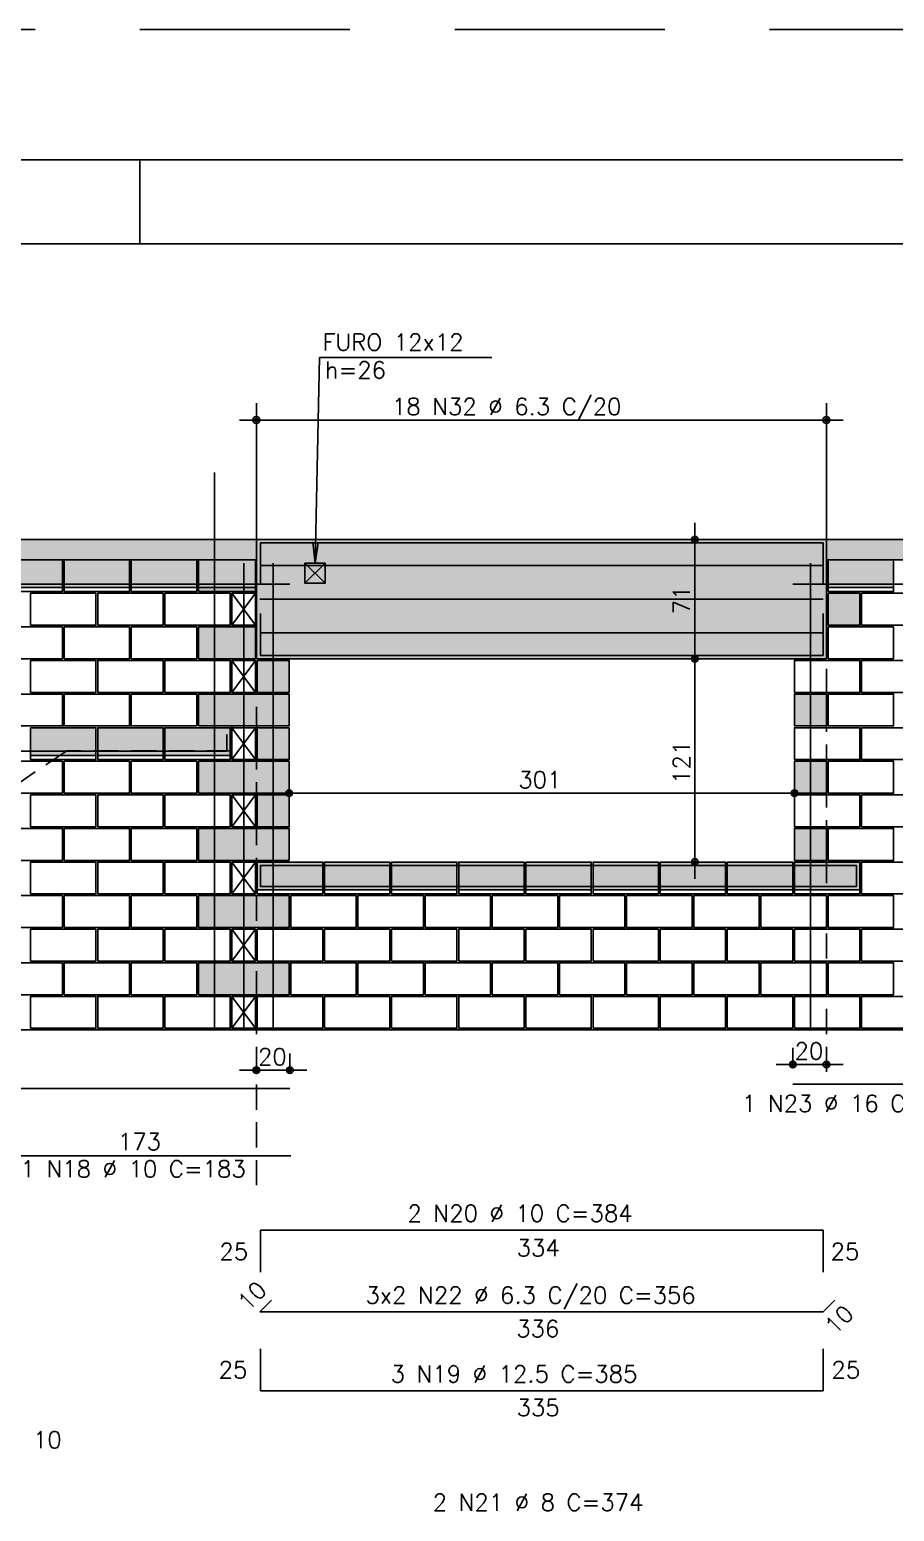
# Model space of a CAD drawing. Extents: x -1 to 122, y -1 to 61.
# Drawn here: x 46.67 to 56.97, y 43.41 to 61.05 of the extents above; entities that cross this region are included whole.
import ezdxf

# ---------------------------------------------------------------- set-up
doc = ezdxf.new("R2010")
doc.units = 0
doc.header["$MEASUREMENT"] = 0
doc.linetypes.add('ESTILO_TQS_0001', pattern=[0.45, 0.3, -0.15])
doc.linetypes.add('HIDDEN', pattern=[0.375, 0.25, -0.125])
doc.layers.get('0').update_dxf_attribs({"linetype": 'CONTINUOUS'})
doc.layers.get('Defpoints').update_dxf_attribs({"linetype": 'CONTINUOUS'})
for name, color, linetype in [('ARQ_FOLHA', 7, 'CONTINUOUS'), ('PENA_01', 1, 'CONTINUOUS'), ('PENA_02', 2, 'CONTINUOUS'), ('PENA_03', 3, 'CONTINUOUS'), ('PENA_04', 4, 'CONTINUOUS'), ('PENA_05', 5, 'CONTINUOUS'), ('PENA_09', 254, 'CONTINUOUS'), ('PENA_11', 252, 'CONTINUOUS'), ('PENA_19', 240, 'CONTINUOUS'), ('PENA_21', 100, 'CONTINUOUS'), ('PENA_23', 50, 'CONTINUOUS')]:
    doc.layers.add(name, color=color, linetype=linetype)
doc.styles.get("Standard").update_dxf_attribs({"font": 'ROMANS.SHX'})

# ---------------------------------------------------------------- blocks, each defined once
blk = doc.blocks.new('FOLHA A1+1 - 1102 X 594')
at = {"layer": 'ARQ_FOLHA', "color": 1}
blk.add_line((-718, 584), (-718, 594), dxfattribs=at)
for points in [[(-1189, 0), (0, 0), (0, 594), (-1189, 594)], [(-1164, 10), (-10, 10), (-10, 584), (-1164, 584)]]:
    blk.add_lwpolyline(points, close=True, dxfattribs=at)
at = {"layer": 'Defpoints', "color": 8, "linetype": 'HIDDEN', "ltscale": 100}
blk.add_lwpolyline([(-1208.5, 609.5), (-1208.5, -15.5), (19.5, -15.5), (19.5, 609.5)], close=True, dxfattribs=at)

msp = doc.modelspace()

# ---------------------------------------------------------------- linework, layer by layer
at = {"layer": 'PENA_01', "linetype": 'Continuous'}
for p, q in [((49.372, 54.54), (49.372, 56.604)), ((56.162, 54.54), (56.162, 56.604)), ((49.172, 56.404), (56.362, 56.404)), ((54.595, 53.36), (54.595, 55.18)), ((54.394, 54.98), (54.795, 54.98)), ((49.951, 54.7), (50.191, 54.46)), ((50.191, 54.7), (49.951, 54.46)), ((46.282, 54.41), (47.062, 54.41)), ((47.082, 54.41), (47.862, 54.41)), ((47.882, 54.41), (48.662, 54.41)), ((48.682, 54.41), (49.362, 54.41)), ((56.182, 54.41), (56.962, 54.41)), ((54.595, 53.76), (54.595, 50.94)), ((54.643, 53.56), (54.395, 53.56)), ((54.643, 53.56), (54.395, 53.56)), ((46.682, 52.41), (47.462, 52.41)), ((47.482, 52.41), (48.262, 52.41)), ((48.282, 52.41), (49.062, 52.41)), ((49.562, 51.96), (55.982, 51.96)), ((49.762, 51.95), (49.762, 51.76)), ((55.782, 51.95), (55.782, 51.76)), ((54.762, 51.14), (54.395, 51.14)), ((49.382, 50.81), (50.162, 50.81)), ((50.182, 50.81), (50.962, 50.81)), ((50.982, 50.81), (51.762, 50.81)), ((51.782, 50.81), (52.562, 50.81)), ((52.582, 50.81), (53.362, 50.81)), ((53.382, 50.81), (54.162, 50.81)), ((54.182, 50.81), (54.962, 50.81)), ((54.982, 50.81), (55.762, 50.81)), ((55.782, 50.81), (56.562, 50.81)), ((55.762, 48.694), (55.762, 48.929)), ((56.162, 48.694), (56.162, 48.929)), ((49.372, 48.641), (49.372, 48.861)), ((49.772, 48.641), (49.772, 48.861)), ((55.562, 48.729), (56.362, 48.729)), ((49.172, 48.661), (49.972, 48.661))]:
    msp.add_line(p, q, dxfattribs=at)
at = {"layer": 'PENA_01', "linetype": 'ESTILO_TQS_0001'}
for p, q in [((49.372, 54.34), (49.372, 47.24)), ((56.162, 54.34), (56.162, 48.494))]:
    msp.add_line(p, q, dxfattribs=at)
at = {"layer": 'PENA_01', "linetype": 'Continuous'}
msp.add_lwpolyline([(49.951, 54.7), (49.951, 54.46), (50.191, 54.46), (50.191, 54.7), (49.951, 54.7)], dxfattribs=at)
at = {"layer": 'PENA_01', "linetype": 'ESTILO_TQS_0001'}
msp.add_lwpolyline([(47.113, 52.463), (44.413, 50.65), (41.662, 50.65), (41.662, 50.95), (44.322, 50.95), (44.292, 51.313), (44.862, 51.313), (44.832, 51.675), (45.402, 51.675), (45.372, 52.038), (45.942, 52.038), (45.912, 52.401), (46.482, 52.401), (46.452, 52.763), (49.082, 52.763), (49.082, 52.463), (47.113, 52.463)], dxfattribs=at)
at = {"layer": 'PENA_02', "linetype": 'Continuous'}
for p, q in [((49.362, 54.34), (49.082, 54.34)), ((49.082, 54.34), (49.082, 53.96)), ((49.362, 53.96), (49.362, 54.34)), ((49.082, 53.96), (49.362, 53.96)), ((49.362, 53.54), (49.082, 53.54)), ((49.082, 53.54), (49.082, 53.16)), ((49.362, 53.16), (49.362, 53.54)), ((49.082, 53.16), (49.362, 53.16)), ((49.362, 52.74), (49.082, 52.74)), ((49.082, 52.74), (49.082, 52.36)), ((49.362, 52.36), (49.362, 52.74)), ((49.082, 52.36), (49.362, 52.36)), ((49.362, 51.94), (49.082, 51.94)), ((49.082, 51.94), (49.082, 51.56)), ((49.362, 51.56), (49.362, 51.94)), ((49.082, 51.56), (49.362, 51.56)), ((49.362, 51.14), (49.082, 51.14)), ((49.082, 51.14), (49.082, 50.76)), ((49.362, 50.76), (49.362, 51.14)), ((49.082, 50.76), (49.362, 50.76)), ((49.362, 50.34), (49.082, 50.34)), ((49.082, 50.34), (49.082, 49.96)), ((49.362, 49.96), (49.362, 50.34)), ((49.082, 49.96), (49.362, 49.96)), ((49.362, 49.54), (49.082, 49.54)), ((49.082, 49.54), (49.082, 49.16)), ((49.362, 49.16), (49.362, 49.54)), ((46.282, 49.14), (65.062, 49.14)), ((49.082, 49.16), (49.362, 49.16))]:
    msp.add_line(p, q, dxfattribs=at)
for points in [[(46.282, 54.74), (46.282, 54.98), (65.062, 54.98), (65.062, 54.74), (64.382, 54.74), (64.382, 53.56), (57.782, 53.56), (57.782, 54.74), (56.162, 54.74), (56.162, 53.56), (49.372, 53.56), (49.372, 54.74), (46.282, 54.74)], [(46.282, 54.36), (47.062, 54.36), (47.062, 54.74), (46.282, 54.74), (46.282, 54.36)], [(47.082, 54.36), (47.862, 54.36), (47.862, 54.74), (47.082, 54.74), (47.082, 54.36)], [(47.882, 54.36), (48.662, 54.36), (48.662, 54.74), (47.882, 54.74), (47.882, 54.36)], [(48.682, 54.36), (49.362, 54.36), (49.362, 54.74), (48.682, 54.74), (48.682, 54.36)], [(56.182, 54.36), (56.962, 54.36), (56.962, 54.74), (56.182, 54.74), (56.182, 54.36)], [(46.682, 53.96), (47.462, 53.96), (47.462, 54.34), (46.682, 54.34), (46.682, 53.96)], [(47.482, 53.96), (48.262, 53.96), (48.262, 54.34), (47.482, 54.34), (47.482, 53.96)], [(48.282, 53.96), (49.062, 53.96), (49.062, 54.34), (48.282, 54.34), (48.282, 53.96)], [(56.182, 53.96), (56.562, 53.96), (56.562, 54.34), (56.182, 54.34), (56.182, 53.96)], [(56.582, 53.96), (57.362, 53.96), (57.362, 54.34), (56.582, 54.34), (56.582, 53.96)], [(46.282, 53.56), (47.062, 53.56), (47.062, 53.94), (46.282, 53.94), (46.282, 53.56)], [(47.082, 53.56), (47.862, 53.56), (47.862, 53.94), (47.082, 53.94), (47.082, 53.56)], [(47.882, 53.56), (48.662, 53.56), (48.662, 53.94), (47.882, 53.94), (47.882, 53.56)], [(48.682, 53.56), (49.362, 53.56), (49.362, 53.94), (48.682, 53.94), (48.682, 53.56)], [(56.182, 53.56), (56.962, 53.56), (56.962, 53.94), (56.182, 53.94), (56.182, 53.56)], [(46.682, 53.16), (47.462, 53.16), (47.462, 53.54), (46.682, 53.54), (46.682, 53.16)], [(47.482, 53.16), (48.262, 53.16), (48.262, 53.54), (47.482, 53.54), (47.482, 53.16)], [(48.282, 53.16), (49.062, 53.16), (49.062, 53.54), (48.282, 53.54), (48.282, 53.16)], [(49.382, 53.16), (49.762, 53.16), (49.762, 53.54), (49.382, 53.54), (49.382, 53.16)], [(55.782, 53.16), (56.562, 53.16), (56.562, 53.54), (55.782, 53.54), (55.782, 53.16)], [(56.582, 53.16), (57.362, 53.16), (57.362, 53.54), (56.582, 53.54), (56.582, 53.16)], [(46.282, 52.76), (47.062, 52.76), (47.062, 53.14), (46.282, 53.14), (46.282, 52.76)], [(47.082, 52.76), (47.862, 52.76), (47.862, 53.14), (47.082, 53.14), (47.082, 52.76)], [(47.882, 52.76), (48.662, 52.76), (48.662, 53.14), (47.882, 53.14), (47.882, 52.76)], [(48.682, 52.76), (49.762, 52.76), (49.762, 53.14), (48.682, 53.14), (48.682, 52.76)], [(55.782, 52.76), (56.162, 52.76), (56.162, 53.14), (55.782, 53.14), (55.782, 52.76)], [(56.182, 52.76), (56.962, 52.76), (56.962, 53.14), (56.182, 53.14), (56.182, 52.76)], [(46.682, 52.36), (47.462, 52.36), (47.462, 52.74), (46.682, 52.74), (46.682, 52.36)], [(47.482, 52.36), (48.262, 52.36), (48.262, 52.74), (47.482, 52.74), (47.482, 52.36)], [(48.282, 52.36), (49.062, 52.36), (49.062, 52.74), (48.282, 52.74), (48.282, 52.36)], [(49.382, 52.36), (49.762, 52.36), (49.762, 52.74), (49.382, 52.74), (49.382, 52.36)], [(55.782, 52.36), (56.562, 52.36), (56.562, 52.74), (55.782, 52.74), (55.782, 52.36)], [(56.582, 52.36), (57.362, 52.36), (57.362, 52.74), (56.582, 52.74), (56.582, 52.36)], [(46.282, 51.96), (47.062, 51.96), (47.062, 52.34), (46.282, 52.34), (46.282, 51.96)], [(47.082, 51.96), (47.862, 51.96), (47.862, 52.34), (47.082, 52.34), (47.082, 51.96)], [(47.882, 51.96), (48.662, 51.96), (48.662, 52.34), (47.882, 52.34), (47.882, 51.96)], [(48.682, 51.96), (49.762, 51.96), (49.762, 52.34), (48.682, 52.34), (48.682, 51.96)], [(55.782, 51.96), (56.162, 51.96), (56.162, 52.34), (55.782, 52.34), (55.782, 51.96)], [(56.182, 51.96), (56.962, 51.96), (56.962, 52.34), (56.182, 52.34), (56.182, 51.96)], [(46.682, 51.56), (47.462, 51.56), (47.462, 51.94), (46.682, 51.94), (46.682, 51.56)], [(47.482, 51.56), (48.262, 51.56), (48.262, 51.94), (47.482, 51.94), (47.482, 51.56)], [(48.282, 51.56), (49.062, 51.56), (49.062, 51.94), (48.282, 51.94), (48.282, 51.56)], [(49.382, 51.56), (49.762, 51.56), (49.762, 51.94), (49.382, 51.94), (49.382, 51.56)], [(55.782, 51.56), (56.562, 51.56), (56.562, 51.94), (55.782, 51.94), (55.782, 51.56)], [(56.582, 51.56), (57.362, 51.56), (57.362, 51.94), (56.582, 51.94), (56.582, 51.56)], [(46.282, 51.16), (47.062, 51.16), (47.062, 51.54), (46.282, 51.54), (46.282, 51.16)], [(47.082, 51.16), (47.862, 51.16), (47.862, 51.54), (47.082, 51.54), (47.082, 51.16)], [(47.882, 51.16), (48.662, 51.16), (48.662, 51.54), (47.882, 51.54), (47.882, 51.16)], [(48.682, 51.16), (49.762, 51.16), (49.762, 51.54), (48.682, 51.54), (48.682, 51.16)], [(55.782, 51.16), (56.162, 51.16), (56.162, 51.54), (55.782, 51.54), (55.782, 51.16)], [(56.182, 51.16), (56.962, 51.16), (56.962, 51.54), (56.182, 51.54), (56.182, 51.16)], [(46.682, 50.76), (47.462, 50.76), (47.462, 51.14), (46.682, 51.14), (46.682, 50.76)], [(47.482, 50.76), (48.262, 50.76), (48.262, 51.14), (47.482, 51.14), (47.482, 50.76)], [(48.282, 50.76), (49.062, 50.76), (49.062, 51.14), (48.282, 51.14), (48.282, 50.76)], [(49.382, 50.76), (50.162, 50.76), (50.162, 51.14), (49.382, 51.14), (49.382, 50.76)], [(50.182, 50.76), (50.962, 50.76), (50.962, 51.14), (50.182, 51.14), (50.182, 50.76)], [(50.982, 50.76), (51.762, 50.76), (51.762, 51.14), (50.982, 51.14), (50.982, 50.76)], [(51.782, 50.76), (52.562, 50.76), (52.562, 51.14), (51.782, 51.14), (51.782, 50.76)], [(52.582, 50.76), (53.362, 50.76), (53.362, 51.14), (52.582, 51.14), (52.582, 50.76)], [(53.382, 50.76), (54.162, 50.76), (54.162, 51.14), (53.382, 51.14), (53.382, 50.76)], [(54.182, 50.76), (54.962, 50.76), (54.962, 51.14), (54.182, 51.14), (54.182, 50.76)], [(54.982, 50.76), (55.762, 50.76), (55.762, 51.14), (54.982, 51.14), (54.982, 50.76)], [(55.782, 50.76), (56.562, 50.76), (56.562, 51.14), (55.782, 51.14), (55.782, 50.76)], [(56.582, 50.76), (57.362, 50.76), (57.362, 51.14), (56.582, 51.14), (56.582, 50.76)], [(46.282, 50.36), (47.062, 50.36), (47.062, 50.74), (46.282, 50.74), (46.282, 50.36)], [(47.082, 50.36), (47.862, 50.36), (47.862, 50.74), (47.082, 50.74), (47.082, 50.36)], [(47.882, 50.36), (48.662, 50.36), (48.662, 50.74), (47.882, 50.74), (47.882, 50.36)], [(48.682, 50.36), (49.762, 50.36), (49.762, 50.74), (48.682, 50.74), (48.682, 50.36)], [(49.782, 50.36), (50.562, 50.36), (50.562, 50.74), (49.782, 50.74), (49.782, 50.36)], [(50.582, 50.36), (51.362, 50.36), (51.362, 50.74), (50.582, 50.74), (50.582, 50.36)], [(51.382, 50.36), (52.162, 50.36), (52.162, 50.74), (51.382, 50.74), (51.382, 50.36)], [(52.182, 50.36), (52.962, 50.36), (52.962, 50.74), (52.182, 50.74), (52.182, 50.36)], [(52.982, 50.36), (53.762, 50.36), (53.762, 50.74), (52.982, 50.74), (52.982, 50.36)], [(53.782, 50.36), (54.562, 50.36), (54.562, 50.74), (53.782, 50.74), (53.782, 50.36)], [(54.582, 50.36), (55.362, 50.36), (55.362, 50.74), (54.582, 50.74), (54.582, 50.36)], [(55.382, 50.36), (56.162, 50.36), (56.162, 50.74), (55.382, 50.74), (55.382, 50.36)], [(56.182, 50.36), (56.962, 50.36), (56.962, 50.74), (56.182, 50.74), (56.182, 50.36)], [(46.682, 49.96), (47.462, 49.96), (47.462, 50.34), (46.682, 50.34), (46.682, 49.96)], [(47.482, 49.96), (48.262, 49.96), (48.262, 50.34), (47.482, 50.34), (47.482, 49.96)], [(48.282, 49.96), (49.062, 49.96), (49.062, 50.34), (48.282, 50.34), (48.282, 49.96)], [(49.382, 49.96), (50.162, 49.96), (50.162, 50.34), (49.382, 50.34), (49.382, 49.96)], [(50.182, 49.96), (50.962, 49.96), (50.962, 50.34), (50.182, 50.34), (50.182, 49.96)], [(50.982, 49.96), (51.762, 49.96), (51.762, 50.34), (50.982, 50.34), (50.982, 49.96)], [(51.782, 49.96), (52.562, 49.96), (52.562, 50.34), (51.782, 50.34), (51.782, 49.96)], [(52.582, 49.96), (53.362, 49.96), (53.362, 50.34), (52.582, 50.34), (52.582, 49.96)], [(53.382, 49.96), (54.162, 49.96), (54.162, 50.34), (53.382, 50.34), (53.382, 49.96)], [(54.182, 49.96), (54.962, 49.96), (54.962, 50.34), (54.182, 50.34), (54.182, 49.96)], [(54.982, 49.96), (55.762, 49.96), (55.762, 50.34), (54.982, 50.34), (54.982, 49.96)], [(55.782, 49.96), (56.562, 49.96), (56.562, 50.34), (55.782, 50.34), (55.782, 49.96)], [(56.582, 49.96), (57.362, 49.96), (57.362, 50.34), (56.582, 50.34), (56.582, 49.96)], [(46.282, 49.56), (47.062, 49.56), (47.062, 49.94), (46.282, 49.94), (46.282, 49.56)], [(47.082, 49.56), (47.862, 49.56), (47.862, 49.94), (47.082, 49.94), (47.082, 49.56)], [(47.882, 49.56), (48.662, 49.56), (48.662, 49.94), (47.882, 49.94), (47.882, 49.56)], [(48.682, 49.56), (49.762, 49.56), (49.762, 49.94), (48.682, 49.94), (48.682, 49.56)], [(49.782, 49.56), (50.562, 49.56), (50.562, 49.94), (49.782, 49.94), (49.782, 49.56)], [(50.582, 49.56), (51.362, 49.56), (51.362, 49.94), (50.582, 49.94), (50.582, 49.56)], [(51.382, 49.56), (52.162, 49.56), (52.162, 49.94), (51.382, 49.94), (51.382, 49.56)], [(52.182, 49.56), (52.962, 49.56), (52.962, 49.94), (52.182, 49.94), (52.182, 49.56)], [(52.982, 49.56), (53.762, 49.56), (53.762, 49.94), (52.982, 49.94), (52.982, 49.56)], [(53.782, 49.56), (54.562, 49.56), (54.562, 49.94), (53.782, 49.94), (53.782, 49.56)], [(54.582, 49.56), (55.362, 49.56), (55.362, 49.94), (54.582, 49.94), (54.582, 49.56)], [(55.382, 49.56), (56.162, 49.56), (56.162, 49.94), (55.382, 49.94), (55.382, 49.56)], [(56.182, 49.56), (56.962, 49.56), (56.962, 49.94), (56.182, 49.94), (56.182, 49.56)], [(46.682, 49.16), (47.462, 49.16), (47.462, 49.54), (46.682, 49.54), (46.682, 49.16)], [(47.482, 49.16), (48.262, 49.16), (48.262, 49.54), (47.482, 49.54), (47.482, 49.16)], [(48.282, 49.16), (49.062, 49.16), (49.062, 49.54), (48.282, 49.54), (48.282, 49.16)], [(49.382, 49.16), (50.162, 49.16), (50.162, 49.54), (49.382, 49.54), (49.382, 49.16)], [(50.182, 49.16), (50.962, 49.16), (50.962, 49.54), (50.182, 49.54), (50.182, 49.16)], [(50.982, 49.16), (51.762, 49.16), (51.762, 49.54), (50.982, 49.54), (50.982, 49.16)], [(51.782, 49.16), (52.562, 49.16), (52.562, 49.54), (51.782, 49.54), (51.782, 49.16)], [(52.582, 49.16), (53.362, 49.16), (53.362, 49.54), (52.582, 49.54), (52.582, 49.16)], [(53.382, 49.16), (54.162, 49.16), (54.162, 49.54), (53.382, 49.54), (53.382, 49.16)], [(54.182, 49.16), (54.962, 49.16), (54.962, 49.54), (54.182, 49.54), (54.182, 49.16)], [(54.982, 49.16), (55.762, 49.16), (55.762, 49.54), (54.982, 49.54), (54.982, 49.16)], [(55.782, 49.16), (56.562, 49.16), (56.562, 49.54), (55.782, 49.54), (55.782, 49.16)], [(56.582, 49.16), (57.362, 49.16), (57.362, 49.54), (56.582, 49.54), (56.582, 49.16)]]:
    msp.add_lwpolyline(points, dxfattribs=at)
for centre, radius in [((49.372, 56.404), 0.0416), ((49.372, 56.404), 0.0208), ((56.162, 56.404), 0.0416), ((56.162, 56.404), 0.0208), ((54.595, 54.98), 0.04), ((54.595, 54.98), 0.02), ((54.595, 53.56), 0.04), ((54.595, 53.56), 0.04), ((54.595, 53.56), 0.02), ((54.595, 53.56), 0.02), ((49.762, 51.96), 0.04), ((49.762, 51.96), 0.02), ((55.782, 51.96), 0.04), ((55.782, 51.96), 0.02), ((54.595, 51.14), 0.04), ((54.595, 51.14), 0.02), ((55.762, 48.729), 0.04), ((55.762, 48.729), 0.02), ((56.162, 48.729), 0.04), ((56.162, 48.729), 0.02), ((49.372, 48.661), 0.04), ((49.372, 48.661), 0.02), ((49.772, 48.661), 0.04), ((49.772, 48.661), 0.02)]:
    msp.add_circle(centre, radius, dxfattribs=at)
at = {"layer": 'PENA_03', "linetype": 'Continuous'}
for p, q in [((54.194, 54.98), (54.194, 54.98)), ((49.082, 53.96), (49.362, 54.34)), ((49.362, 53.96), (49.082, 54.34)), ((49.372, 54.34), (49.372, 54.34)), ((56.162, 54.34), (56.162, 54.34)), ((49.082, 53.16), (49.362, 53.54)), ((49.362, 53.16), (49.082, 53.54)), ((54.843, 53.56), (54.843, 53.56)), ((54.843, 53.56), (54.843, 53.56)), ((49.082, 52.36), (49.362, 52.74)), ((49.362, 52.36), (49.082, 52.74)), ((49.762, 52.15), (49.762, 52.15)), ((55.782, 52.15), (55.782, 52.15)), ((49.082, 51.56), (49.362, 51.94)), ((49.362, 51.56), (49.082, 51.94)), ((49.082, 50.76), (49.362, 51.14)), ((49.362, 50.76), (49.082, 51.14)), ((54.962, 51.14), (54.962, 51.14)), ((49.082, 49.96), (49.362, 50.34)), ((49.362, 49.96), (49.082, 50.34)), ((49.082, 49.16), (49.362, 49.54)), ((49.362, 49.16), (49.082, 49.54)), ((49.372, 48.441), (49.372, 48.441)), ((49.772, 48.441), (49.772, 48.441)), ((55.762, 48.494), (55.762, 48.494)), ((56.162, 48.494), (56.162, 48.494))]:
    msp.add_line(p, q, dxfattribs=at)
msp.add_lwpolyline([(52.175, 57.148), (50.126, 57.148), (50.071, 54.7), (50.044, 54.948), (50.071, 54.7), (50.109, 54.947)], dxfattribs=at)
at = {"layer": 'PENA_04', "linetype": 'Continuous'}
for p, q in [((49.422, 54.44), (49.422, 54.94)), ((49.422, 54.94), (56.122, 54.94)), ((56.122, 54.94), (56.122, 54.44)), ((49.412, 54.67), (56.122, 54.67)), ((49.412, 54.27), (56.122, 54.27)), ((49.422, 54.1), (49.422, 53.6)), ((56.122, 53.6), (56.122, 54.1)), ((49.412, 53.87), (56.122, 53.87)), ((49.422, 53.6), (56.122, 53.6))]:
    msp.add_line(p, q, dxfattribs=at)
at = {"layer": 'PENA_05', "linetype": 'Continuous'}
for p, q in [((31.053, 54.45), (49.772, 54.45)), ((55.762, 54.45), (58.182, 54.45)), ((49.022, 52.46), (49.022, 52.66)), ((45.922, 52.46), (49.022, 52.46)), ((49.422, 50.9), (49.422, 51.1)), ((49.422, 51.1), (56.522, 51.1)), ((49.422, 51.05), (49.422, 50.85)), ((56.522, 51.1), (56.522, 50.9)), ((56.522, 50.85), (56.522, 51.05)), ((49.422, 50.85), (56.522, 50.85)), ((31.053, 48.441), (49.772, 48.441)), ((55.762, 48.494), (58.182, 48.494)), ((46.322, 47.642), (49.782, 47.642)), ((49.422, 46.256), (49.422, 46.756)), ((49.422, 46.756), (56.122, 46.756)), ((56.122, 46.756), (56.122, 46.256)), ((49.553, 45.923), (49.412, 45.782)), ((56.122, 45.782), (56.263, 45.923)), ((49.412, 45.782), (56.122, 45.782)), ((49.422, 45.343), (49.422, 44.843)), ((56.122, 44.843), (56.122, 45.343)), ((49.422, 44.843), (56.122, 44.843))]:
    msp.add_line(p, q, dxfattribs=at)
for points in [[(48.872, 55.78), (48.872, 49.14)], [(49.222, 54.7), (49.222, 49.14)], [(49.572, 54.7), (49.572, 49.14)], [(55.972, 54.7), (55.972, 49.14)]]:
    msp.add_lwpolyline(points, dxfattribs=at)
at = {"layer": 'PENA_09', "linetype": 'Continuous'}
for points in [[(46.282, 54.41), (47.062, 54.41), (47.062, 54.74), (46.282, 54.74), (46.282, 54.41)], [(47.082, 54.41), (47.862, 54.41), (47.862, 54.74), (47.082, 54.74), (47.082, 54.41)], [(47.882, 54.41), (48.662, 54.41), (48.662, 54.74), (47.882, 54.74), (47.882, 54.41)], [(48.682, 54.41), (49.362, 54.41), (49.362, 54.74), (48.682, 54.74), (48.682, 54.41)], [(56.182, 54.41), (56.962, 54.41), (56.962, 54.74), (56.182, 54.74), (56.182, 54.41)], [(46.682, 52.41), (47.462, 52.41), (47.462, 52.74), (46.682, 52.74), (46.682, 52.41)], [(47.482, 52.41), (48.262, 52.41), (48.262, 52.74), (47.482, 52.74), (47.482, 52.41)], [(48.282, 52.41), (49.062, 52.41), (49.062, 52.74), (48.282, 52.74), (48.282, 52.41)], [(49.382, 50.81), (50.162, 50.81), (50.162, 51.14), (49.382, 51.14), (49.382, 50.81)], [(50.182, 50.81), (50.962, 50.81), (50.962, 51.14), (50.182, 51.14), (50.182, 50.81)], [(50.982, 50.81), (51.762, 50.81), (51.762, 51.14), (50.982, 51.14), (50.982, 50.81)], [(51.782, 50.81), (52.562, 50.81), (52.562, 51.14), (51.782, 51.14), (51.782, 50.81)], [(52.582, 50.81), (53.362, 50.81), (53.362, 51.14), (52.582, 51.14), (52.582, 50.81)], [(53.382, 50.81), (54.162, 50.81), (54.162, 51.14), (53.382, 51.14), (53.382, 50.81)], [(54.182, 50.81), (54.962, 50.81), (54.962, 51.14), (54.182, 51.14), (54.182, 50.81)], [(54.982, 50.81), (55.762, 50.81), (55.762, 51.14), (54.982, 51.14), (54.982, 50.81)], [(55.782, 50.81), (56.562, 50.81), (56.562, 51.14), (55.782, 51.14), (55.782, 50.81)]]:
    msp.add_lwpolyline(points, dxfattribs=at)
for points in [[(46.282, 54.41), (47.062, 54.41), (47.062, 54.74)], [(46.282, 54.41), (47.062, 54.74), (46.282, 54.74)], [(47.082, 54.41), (47.862, 54.41), (47.862, 54.74)], [(47.082, 54.41), (47.862, 54.74), (47.082, 54.74)], [(47.082, 54.41), (47.082, 54.74), (47.082, 54.41)], [(47.882, 54.41), (48.662, 54.41), (48.662, 54.74)], [(47.882, 54.41), (48.662, 54.74), (47.882, 54.74)], [(47.882, 54.41), (47.882, 54.74), (47.882, 54.41)], [(48.682, 54.41), (49.362, 54.41), (49.362, 54.74)], [(48.682, 54.41), (49.362, 54.74), (48.682, 54.74)], [(48.682, 54.41), (48.682, 54.74), (48.682, 54.41)], [(56.182, 54.41), (56.962, 54.41), (56.962, 54.74)], [(56.182, 54.41), (56.962, 54.74), (56.182, 54.74)], [(56.182, 54.41), (56.182, 54.74), (56.182, 54.41)], [(46.682, 52.41), (47.462, 52.41), (47.462, 52.74)], [(46.682, 52.41), (47.462, 52.74), (46.682, 52.74)], [(46.682, 52.41), (46.682, 52.74), (46.682, 52.41)], [(47.482, 52.41), (48.262, 52.41), (48.262, 52.74)], [(47.482, 52.41), (48.262, 52.74), (47.482, 52.74)], [(47.482, 52.41), (47.482, 52.74), (47.482, 52.41)], [(48.282, 52.41), (49.062, 52.41), (49.062, 52.74)], [(48.282, 52.41), (49.062, 52.74), (48.282, 52.74)], [(48.282, 52.41), (48.282, 52.74), (48.282, 52.41)], [(49.382, 50.81), (50.162, 50.81), (50.162, 51.14)], [(49.382, 50.81), (50.162, 51.14), (49.382, 51.14)], [(49.382, 50.81), (49.382, 51.14), (49.382, 50.81)], [(50.182, 50.81), (50.962, 50.81), (50.962, 51.14)], [(50.182, 50.81), (50.962, 51.14), (50.182, 51.14)], [(50.182, 50.81), (50.182, 51.14), (50.182, 50.81)], [(50.982, 50.81), (51.762, 50.81), (51.762, 51.14)], [(50.982, 50.81), (51.762, 51.14), (50.982, 51.14)], [(50.982, 50.81), (50.982, 51.14), (50.982, 50.81)], [(51.782, 50.81), (52.562, 50.81), (52.562, 51.14)], [(51.782, 50.81), (52.562, 51.14), (51.782, 51.14)], [(51.782, 50.81), (51.782, 51.14), (51.782, 50.81)], [(52.582, 50.81), (53.362, 50.81), (53.362, 51.14)], [(52.582, 50.81), (53.362, 51.14), (52.582, 51.14)], [(52.582, 50.81), (52.582, 51.14), (52.582, 50.81)], [(53.382, 50.81), (54.162, 50.81), (54.162, 51.14)], [(53.382, 50.81), (54.162, 51.14), (53.382, 51.14)], [(53.382, 50.81), (53.382, 51.14), (53.382, 50.81)], [(54.182, 50.81), (54.962, 50.81), (54.962, 51.14)], [(54.182, 50.81), (54.962, 51.14), (54.182, 51.14)], [(54.182, 50.81), (54.182, 51.14), (54.182, 50.81)], [(54.982, 50.81), (55.762, 50.81), (55.762, 51.14)], [(54.982, 50.81), (55.762, 51.14), (54.982, 51.14)], [(54.982, 50.81), (54.982, 51.14), (54.982, 50.81)], [(55.782, 50.81), (56.562, 50.81), (56.562, 51.14)], [(55.782, 50.81), (56.562, 51.14), (55.782, 51.14)], [(55.782, 50.81), (55.782, 51.14), (55.782, 50.81)]]:
    msp.add_solid(points, dxfattribs=at)
at = {"layer": 'PENA_11', "linetype": 'Continuous'}
for points in [[(49.372, 54.74), (46.282, 54.74), (46.282, 54.98)], [(49.372, 54.74), (46.282, 54.98), (65.062, 54.98)], [(56.162, 54.74), (49.372, 54.74), (65.062, 54.98)], [(56.162, 54.74), (65.062, 54.98), (57.782, 54.74)], [(56.162, 54.74), (56.162, 53.56), (49.372, 53.56)], [(56.162, 54.74), (49.372, 53.56), (49.372, 54.74)]]:
    msp.add_solid(points, dxfattribs=at)
at = {"layer": 'PENA_19', "linetype": 'Continuous'}
for points in [[(48.682, 52.76), (49.762, 52.76), (49.762, 53.14), (48.682, 53.14), (48.682, 52.76)], [(48.682, 51.96), (49.762, 51.96), (49.762, 52.34), (48.682, 52.34), (48.682, 51.96)], [(48.682, 51.16), (49.762, 51.16), (49.762, 51.54), (48.682, 51.54), (48.682, 51.16)], [(48.682, 50.36), (49.762, 50.36), (49.762, 50.74), (48.682, 50.74), (48.682, 50.36)], [(48.682, 49.56), (49.762, 49.56), (49.762, 49.94), (48.682, 49.94), (48.682, 49.56)]]:
    msp.add_lwpolyline(points, dxfattribs=at)
for points in [[(48.682, 52.76), (49.762, 52.76), (49.762, 53.14)], [(48.682, 52.76), (49.762, 53.14), (48.682, 53.14)], [(48.682, 52.76), (48.682, 53.14), (48.682, 52.76)], [(48.682, 51.96), (49.762, 51.96), (49.762, 52.34)], [(48.682, 51.96), (49.762, 52.34), (48.682, 52.34)], [(48.682, 51.96), (48.682, 52.34), (48.682, 51.96)], [(48.682, 51.16), (49.762, 51.16), (49.762, 51.54)], [(48.682, 51.16), (49.762, 51.54), (48.682, 51.54)], [(48.682, 51.16), (48.682, 51.54), (48.682, 51.16)], [(48.682, 50.36), (49.762, 50.36), (49.762, 50.74)], [(48.682, 50.36), (49.762, 50.74), (48.682, 50.74)], [(48.682, 50.36), (48.682, 50.74), (48.682, 50.36)], [(48.682, 49.56), (49.762, 49.56), (49.762, 49.94)], [(48.682, 49.56), (49.762, 49.94), (48.682, 49.94)], [(48.682, 49.56), (48.682, 49.94), (48.682, 49.56)]]:
    msp.add_solid(points, dxfattribs=at)
at = {"layer": 'PENA_21', "linetype": 'Continuous'}
for points in [[(48.682, 54.36), (49.362, 54.36), (49.362, 54.41), (48.682, 54.41), (48.682, 54.36)], [(48.682, 53.56), (49.362, 53.56), (49.362, 53.94), (48.682, 53.94), (48.682, 53.56)]]:
    msp.add_lwpolyline(points, dxfattribs=at)
for points in [[(48.682, 54.36), (49.362, 54.36), (49.362, 54.41)], [(48.682, 54.36), (49.362, 54.41), (48.682, 54.41)], [(48.682, 54.36), (48.682, 54.41), (48.682, 54.36)], [(48.682, 53.56), (49.362, 53.56), (49.362, 53.94)], [(48.682, 53.56), (49.362, 53.94), (48.682, 53.94)], [(48.682, 53.56), (48.682, 53.94), (48.682, 53.56)]]:
    msp.add_solid(points, dxfattribs=at)
at = {"layer": 'PENA_23', "linetype": 'Continuous'}
for points in [[(56.182, 53.96), (56.562, 53.96), (56.562, 54.34), (56.182, 54.34), (56.182, 53.96)], [(49.382, 53.16), (49.762, 53.16), (49.762, 53.54), (49.382, 53.54), (49.382, 53.16)], [(55.782, 52.76), (56.162, 52.76), (56.162, 53.14), (55.782, 53.14), (55.782, 52.76)], [(49.382, 52.36), (49.762, 52.36), (49.762, 52.74), (49.382, 52.74), (49.382, 52.36)], [(55.782, 51.96), (56.162, 51.96), (56.162, 52.34), (55.782, 52.34), (55.782, 51.96)], [(49.382, 51.56), (49.762, 51.56), (49.762, 51.94), (49.382, 51.94), (49.382, 51.56)], [(55.782, 51.16), (56.162, 51.16), (56.162, 51.54), (55.782, 51.54), (55.782, 51.16)]]:
    msp.add_lwpolyline(points, dxfattribs=at)
for points in [[(56.182, 53.96), (56.562, 53.96), (56.562, 54.34)], [(56.182, 53.96), (56.562, 54.34), (56.182, 54.34)], [(56.182, 53.96), (56.182, 54.34), (56.182, 53.96)], [(49.382, 53.16), (49.762, 53.16), (49.762, 53.54)], [(49.382, 53.16), (49.762, 53.54), (49.382, 53.54)], [(49.382, 53.16), (49.382, 53.54), (49.382, 53.16)], [(55.782, 52.76), (56.162, 52.76), (56.162, 53.14)], [(55.782, 52.76), (56.162, 53.14), (55.782, 53.14)], [(55.782, 52.76), (55.782, 53.14), (55.782, 52.76)], [(49.382, 52.36), (49.762, 52.36), (49.762, 52.74)], [(49.382, 52.36), (49.762, 52.74), (49.382, 52.74)], [(49.382, 52.36), (49.382, 52.74), (49.382, 52.36)], [(55.782, 51.96), (56.162, 51.96), (56.162, 52.34)], [(55.782, 51.96), (56.162, 52.34), (55.782, 52.34)], [(55.782, 51.96), (55.782, 52.34), (55.782, 51.96)], [(49.382, 51.56), (49.762, 51.56), (49.762, 51.94)], [(49.382, 51.56), (49.762, 51.94), (49.382, 51.94)], [(49.382, 51.56), (49.382, 51.94), (49.382, 51.56)], [(55.782, 51.16), (56.162, 51.16), (56.162, 51.54)], [(55.782, 51.16), (56.162, 51.54), (55.782, 51.54)], [(55.782, 51.16), (55.782, 51.54), (55.782, 51.16)]]:
    msp.add_solid(points, dxfattribs=at)

# ---------------------------------------------------------------- block references
at = {"xscale": 0.09999999999999938, "yscale": 0.09999999999999938, "zscale": 0.09999999999999938}
msp.add_blockref('FOLHA A1+1 - 1102 X 594', (119.786, 0.103), dxfattribs=at)

# ---------------------------------------------------------------- texts
at = {"layer": 'PENA_03', "linetype": 'Continuous'}
for s, p in [('FURO 12x12', (50.16, 57.232)), ('h=26', (50.188, 56.9)), ('18 N32 %%c 6.3 C/20', (50.987, 56.464)), ('301', (52.492, 52.02)), ('20', (49.392, 48.721)), ('20', (55.782, 48.789)), ('1 N23 %%c 16 C=121', (55.156, 48.165)), ('173', (47.723, 47.71)), ('1 N18 %%c 10 C=183', (46.564, 47.385)), ('2 N20 %%c 10 C=384', (51.172, 46.856)), ('25', (48.932, 46.401)), ('334', (52.472, 46.446)), ('25', (56.212, 46.401)), ('3x2 N22 %%c 6.3 C/20 C=356', (50.672, 45.882)), ('336', (52.467, 45.482)), ('25', (48.922, 44.993)), ('25', (56.222, 44.993)), ('3 N19 %%c 12.5 C=385', (50.972, 44.943)), ('335', (52.472, 44.543)), ('10', (46.712, 44.16)), ('2 N21 %%c 8 C=374', (51.472, 43.414))]:
    msp.add_text(s, height=0.2, dxfattribs=at).set_placement(p)
for s, rotation, p in [('71', 90, (54.535, 54.09)), ('121', 90, (54.535, 52.07)), ('10', 45, (49.27, 45.782)), ('10', 45, (56.263, 45.499))]:
    msp.add_text(s, height=0.2, rotation=rotation, dxfattribs=at).set_placement(p)

doc.saveas('drawing.dxf')
